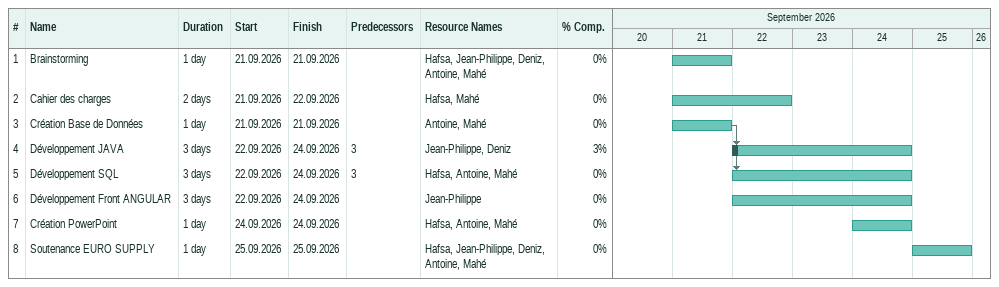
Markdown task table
| ID | Task | Duration | Start | Finish | Predecessors | Resources | % complete |
|---|---|---|---|---|---|---|---|
| 1 | Brainstorming | 1d | 2026-09-21 | 2026-09-21 |  | Hafsa, Jean-Philippe, Deniz, Antoine, Mahé | 0 |
| 2 | Cahier des charges | 2d | 2026-09-21 | 2026-09-22 |  | Hafsa, Mahé | 0 |
| 3 | Création Base de Données | 1d | 2026-09-21 | 2026-09-21 |  | Antoine, Mahé | 0 |
| 4 | Développement JAVA | 3d | 2026-09-22 | 2026-09-24 | 3 | Jean-Philippe, Deniz | 3 |
| 5 | Développement SQL | 3d | 2026-09-22 | 2026-09-24 | 3 | Hafsa, Antoine, Mahé | 0 |
| 6 | Développement Front ANGULAR | 3d | 2026-09-22 | 2026-09-24 |  | Jean-Philippe | 0 |
| 7 | Création PowerPoint | 1d | 2026-09-24 | 2026-09-24 |  | Hafsa, Antoine, Mahé | 0 |
| 8 | Soutenance EURO SUPPLY | 1d | 2026-09-25 | 2026-09-25 |  | Hafsa, Jean-Philippe, Deniz, Antoine, Mahé | 0 |
